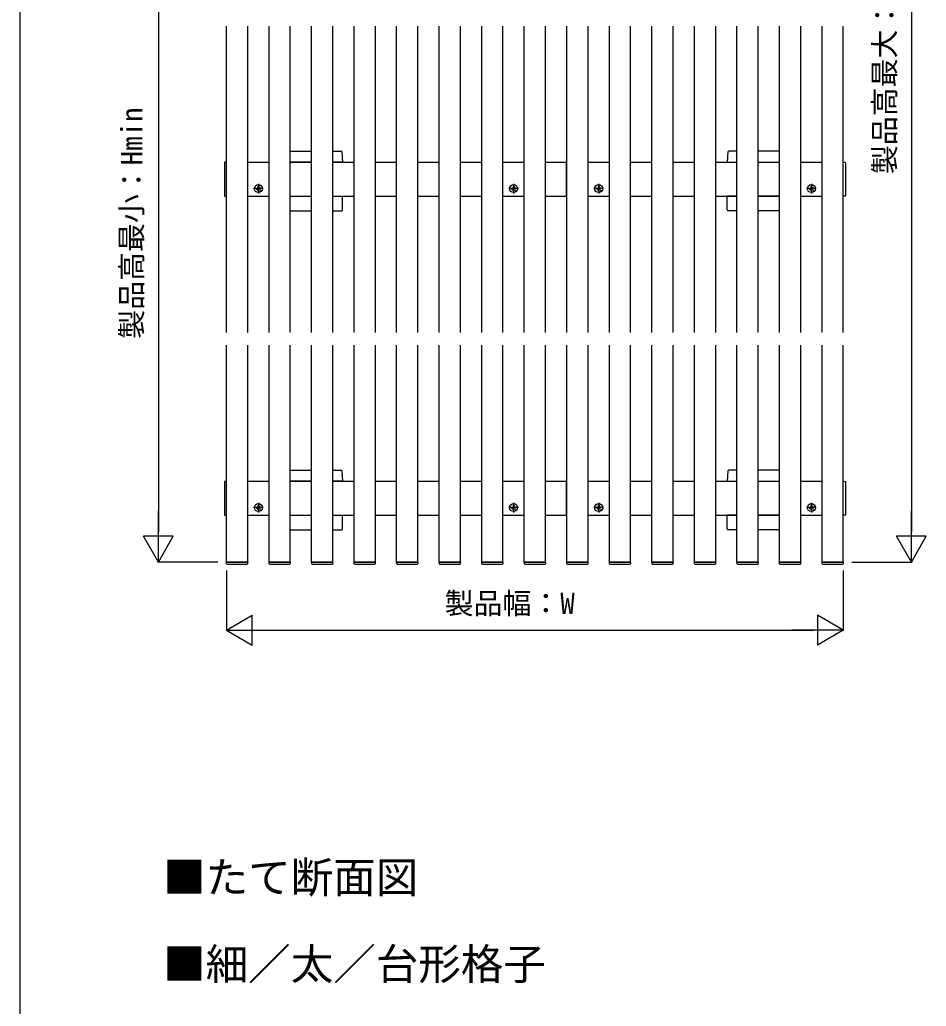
# Model space of a CAD drawing. Units: millimetres, scale not verified. Extents: x -1750 to 1750, y -2608 to 2592.
# Drawn here: x -1750 to -684, y -51 to 1108 of the extents above; entities that cross this region are included whole.
import ezdxf
from ezdxf.enums import TextEntityAlignment as Align

# ---------------------------------------------------------------- set-up
doc = ezdxf.new("R2010")
doc.units = ezdxf.units.MM
doc.header["$LTSCALE"] = 14
for name, color, linetype in [('0-1_USER1', 3, 'Continuous'), ('0-3_YKK_12', 2, 'Continuous'), ('0-4_YKK_13', 4, 'Continuous'), ('0-5_YKK_D', 6, 'Continuous'), ('0-6_YKK_ZWAK', 7, 'Continuous')]:
    doc.layers.add(name, color=color, linetype=linetype)
doc.styles.add('ＭＳ ゴシック', font='')
doc.styles.get('ＭＳ ゴシック').set_extended_font_data('MS Gothic')

msp = doc.modelspace()

# ---------------------------------------------------------------- linework, layer by layer
at = {"layer": '0-3_YKK_12'}
for p, q in [((-1507, 741), (-1507, 1101)), ((-1482, 741), (-1482, 1101)), ((-1457, 741), (-1457, 1101)), ((-1432, 741), (-1432, 1101)), ((-1407, 741), (-1407, 1101)), ((-1382, 741), (-1382, 1101)), ((-1357, 741), (-1357, 1101)), ((-1332, 741), (-1332, 1101)), ((-1307, 741), (-1307, 1101)), ((-1282, 741), (-1282, 1101)), ((-1257, 741), (-1257, 1101)), ((-1232, 741), (-1232, 1101)), ((-1207, 741), (-1207, 1101)), ((-1182, 741), (-1182, 1101)), ((-1157, 741), (-1157, 1101)), ((-1132, 741), (-1132, 1101)), ((-1107, 741), (-1107, 1101)), ((-1082, 741), (-1082, 1101)), ((-1057, 741), (-1057, 1101)), ((-1032, 741), (-1032, 1101)), ((-1007, 741), (-1007, 1101)), ((-982, 741), (-982, 1101)), ((-957, 741), (-957, 1101)), ((-932, 741), (-932, 1101)), ((-907, 741), (-907, 1101)), ((-882, 741), (-882, 1101)), ((-857, 741), (-857, 1101)), ((-832, 741), (-832, 1101)), ((-807, 741), (-807, 1101)), ((-782, 741), (-782, 1101)), ((-1482, 941), (-1457, 941)), ((-1432, 941), (-1407, 941)), ((-1382, 941), (-1357, 941)), ((-1332, 941), (-1307, 941)), ((-1282, 941), (-1257, 941)), ((-1232, 941), (-1207, 941)), ((-1182, 941), (-1157, 941)), ((-1132, 941), (-1107, 941)), ((-1107.6, 941), (-1107.6, 901)), ((-1082, 941), (-1057, 941)), ((-1032, 941), (-1007, 941)), ((-982, 941), (-957, 941)), ((-932, 941), (-907, 941)), ((-882, 941), (-857, 941)), ((-832, 941), (-807, 941)), ((-1482, 901), (-1457, 901)), ((-1432, 901), (-1407, 901)), ((-1382, 901), (-1357, 901)), ((-1332, 901), (-1307, 901)), ((-1282, 901), (-1257, 901)), ((-1232, 901), (-1207, 901)), ((-1182, 901), (-1157, 901)), ((-1132, 901), (-1107, 901)), ((-1082, 901), (-1057, 901)), ((-1032, 901), (-1007, 901)), ((-982, 901), (-957, 901)), ((-932, 901), (-907, 901)), ((-882, 901), (-857, 901)), ((-832, 901), (-807, 901)), ((-1507, 471), (-1507, 726)), ((-1457, 471), (-1457, 726)), ((-1407, 471), (-1407, 726)), ((-1357, 471), (-1357, 726)), ((-1307, 471), (-1307, 726)), ((-1257, 471), (-1257, 726)), ((-1207, 471), (-1207, 726)), ((-1157, 471), (-1157, 726)), ((-1107, 471), (-1107, 726)), ((-1057, 471), (-1057, 726)), ((-1007, 471), (-1007, 726)), ((-957, 471), (-957, 726)), ((-907, 471), (-907, 726)), ((-857, 471), (-857, 726)), ((-807, 471), (-807, 726)), ((-1482, 566), (-1457, 566)), ((-1432, 566), (-1407, 566)), ((-1382, 566), (-1357, 566)), ((-1332, 566), (-1307, 566)), ((-1282, 566), (-1257, 566)), ((-1232, 566), (-1207, 566)), ((-1182, 566), (-1157, 566)), ((-1132, 566), (-1107, 566)), ((-1107.6, 566), (-1107.6, 526)), ((-1082, 566), (-1057, 566)), ((-1032, 566), (-1007, 566)), ((-982, 566), (-957, 566)), ((-932, 566), (-907, 566)), ((-882, 566), (-857, 566)), ((-832, 566), (-807, 566)), ((-1482, 526), (-1457, 526)), ((-1432, 526), (-1407, 526)), ((-1382, 526), (-1357, 526)), ((-1332, 526), (-1307, 526)), ((-1282, 526), (-1257, 526)), ((-1232, 526), (-1207, 526)), ((-1182, 526), (-1157, 526)), ((-1132, 526), (-1107, 526)), ((-1082, 526), (-1057, 526)), ((-1032, 526), (-1007, 526)), ((-982, 526), (-957, 526)), ((-932, 526), (-907, 526)), ((-882, 526), (-857, 526)), ((-832, 526), (-807, 526))]:
    msp.add_line(p, q, dxfattribs=at)
for points in [[(-1507, 471), (-1482, 471), (-1482, 726)], [(-1457, 471), (-1432, 471), (-1432, 726)], [(-1407, 471), (-1382, 471), (-1382, 726)], [(-1357, 471), (-1332, 471), (-1332, 726)], [(-1307, 471), (-1282, 471), (-1282, 726)], [(-1257, 471), (-1232, 471), (-1232, 726)], [(-1207, 471), (-1182, 471), (-1182, 726)], [(-1157, 471), (-1132, 471), (-1132, 726)], [(-1107, 471), (-1082, 471), (-1082, 726)], [(-1057, 471), (-1032, 471), (-1032, 726)], [(-1007, 471), (-982, 471), (-982, 726)], [(-957, 471), (-932, 471), (-932, 726)], [(-907, 471), (-882, 471), (-882, 726)], [(-857, 471), (-832, 471), (-832, 726)], [(-807, 471), (-782, 471), (-782, 726)]]:
    msp.add_lwpolyline(points, dxfattribs=at)
at = {"layer": '0-4_YKK_13'}
for p, q in [((-1432, 954), (-1407, 954)), ((-1382, 954), (-1372.24, 954)), ((-1371.24, 953.06), (-1370.5, 941)), ((-917.76, 953.06), (-918.5, 941)), ((-907, 954), (-916.76, 954)), ((-857, 954), (-882, 954)), ((-1509.5, 940.38), (-1509.5, 901.62)), ((-1507, 941), (-1509.03, 940.88)), ((-1507, 940.5), (-1507, 941)), ((-1407, 941), (-1432, 941)), ((-1370.5, 941), (-1382, 941)), ((-918.5, 941), (-907, 941)), ((-882, 941), (-857, 941)), ((-782, 941), (-779.97, 940.88)), ((-782, 940.5), (-782, 941)), ((-779.5, 940.38), (-779.5, 901.62)), ((-1463.77, 910), (-1475.23, 910)), ((-1471.88, 910.59), (-1470.84, 910.61)), ((-1471.87, 909.41), (-1470.84, 909.39)), ((-1470.84, 910.61), (-1470.23, 910.73)), ((-1470.84, 909.39), (-1470.23, 909.27)), ((-1470.11, 911.34), (-1470.23, 910.73)), ((-1470.11, 908.66), (-1470.23, 909.27)), ((-1470.09, 912.38), (-1470.11, 911.34)), ((-1470.09, 907.62), (-1470.11, 908.66)), ((-1469.5, 915.73), (-1469.5, 904.26)), ((-1468.91, 912.38), (-1468.89, 911.34)), ((-1468.91, 907.62), (-1468.89, 908.66)), ((-1468.89, 911.34), (-1468.77, 910.73)), ((-1468.89, 908.66), (-1468.77, 909.27)), ((-1468.16, 910.61), (-1468.77, 910.73)), ((-1468.16, 909.39), (-1468.77, 909.27)), ((-1467.12, 910.59), (-1468.16, 910.61)), ((-1467.12, 909.41), (-1468.16, 909.39)), ((-1163.82, 910), (-1175.29, 910)), ((-1171.93, 910.59), (-1170.9, 910.61)), ((-1171.93, 909.41), (-1170.9, 909.39)), ((-1170.9, 910.61), (-1170.29, 910.73)), ((-1170.9, 909.39), (-1170.29, 909.27)), ((-1170.17, 911.34), (-1170.29, 910.73)), ((-1170.17, 908.66), (-1170.29, 909.27)), ((-1170.15, 912.38), (-1170.17, 911.34)), ((-1170.15, 907.62), (-1170.17, 908.66)), ((-1169.56, 915.73), (-1169.56, 904.26)), ((-1168.96, 912.38), (-1168.95, 911.34)), ((-1168.96, 907.62), (-1168.95, 908.66)), ((-1168.95, 911.34), (-1168.83, 910.73)), ((-1168.95, 908.66), (-1168.83, 909.27)), ((-1168.22, 910.61), (-1168.83, 910.73)), ((-1168.22, 909.39), (-1168.83, 909.27)), ((-1167.18, 910.59), (-1168.22, 910.61)), ((-1167.18, 909.41), (-1168.22, 909.39)), ((-1063.76, 910), (-1075.23, 910)), ((-1071.88, 910.59), (-1070.84, 910.61)), ((-1071.87, 909.41), (-1070.84, 909.39)), ((-1070.84, 910.61), (-1070.23, 910.73)), ((-1070.84, 909.39), (-1070.23, 909.27)), ((-1070.11, 911.34), (-1070.23, 910.73)), ((-1070.11, 908.66), (-1070.23, 909.27)), ((-1070.09, 912.38), (-1070.11, 911.34)), ((-1070.09, 907.62), (-1070.11, 908.66)), ((-1069.5, 915.73), (-1069.5, 904.26)), ((-1068.91, 912.38), (-1068.89, 911.34)), ((-1068.91, 907.62), (-1068.89, 908.66)), ((-1068.89, 911.34), (-1068.77, 910.73)), ((-1068.89, 908.66), (-1068.77, 909.27)), ((-1068.16, 910.61), (-1068.77, 910.73)), ((-1068.16, 909.39), (-1068.77, 909.27)), ((-1067.12, 910.59), (-1068.16, 910.61)), ((-1067.12, 909.41), (-1068.16, 909.39)), ((-813.76, 910), (-825.23, 910)), ((-821.88, 910.59), (-820.84, 910.61)), ((-821.87, 909.41), (-820.84, 909.39)), ((-820.84, 910.61), (-820.23, 910.73)), ((-820.84, 909.39), (-820.23, 909.27)), ((-820.11, 911.34), (-820.23, 910.73)), ((-820.11, 908.66), (-820.23, 909.27)), ((-820.09, 912.38), (-820.11, 911.34)), ((-820.09, 907.62), (-820.11, 908.66)), ((-819.5, 915.73), (-819.5, 904.26)), ((-818.91, 912.38), (-818.89, 911.34)), ((-818.91, 907.62), (-818.89, 908.66)), ((-818.89, 911.34), (-818.77, 910.73)), ((-818.89, 908.66), (-818.77, 909.27)), ((-818.16, 910.61), (-818.77, 910.73)), ((-818.16, 909.39), (-818.77, 909.27)), ((-817.12, 910.59), (-818.16, 910.61)), ((-817.12, 909.41), (-818.16, 909.39)), ((-1432, 901), (-1407, 901)), ((-1382, 901), (-1370.5, 901)), ((-1370.5, 885), (-1370.5, 901)), ((-918.5, 885), (-918.5, 901)), ((-907, 901), (-918.5, 901)), ((-857, 901), (-882, 901)), ((-1432, 884), (-1407, 884)), ((-1382, 884), (-1371.5, 884)), ((-907, 884), (-917.5, 884)), ((-857, 884), (-882, 884)), ((-1432, 579), (-1407, 579)), ((-1382, 579), (-1372.24, 579)), ((-1371.24, 578.06), (-1370.5, 566)), ((-917.76, 578.06), (-918.5, 566)), ((-907, 579), (-916.76, 579)), ((-857, 579), (-882, 579)), ((-1509.5, 565.38), (-1509.5, 526.62)), ((-1507, 566), (-1509.03, 565.88)), ((-1507, 565.5), (-1507, 566)), ((-1407, 566), (-1432, 566)), ((-1370.5, 566), (-1382, 566)), ((-918.5, 566), (-907, 566)), ((-882, 566), (-857, 566)), ((-782, 566), (-779.97, 565.88)), ((-782, 565.5), (-782, 566)), ((-779.5, 565.38), (-779.5, 526.62)), ((-1463.77, 535), (-1475.23, 535)), ((-1471.88, 535.59), (-1470.84, 535.61)), ((-1471.87, 534.41), (-1470.84, 534.39)), ((-1470.84, 535.61), (-1470.23, 535.73)), ((-1470.84, 534.39), (-1470.23, 534.27)), ((-1470.11, 536.34), (-1470.23, 535.73)), ((-1470.11, 533.66), (-1470.23, 534.27)), ((-1470.09, 537.38), (-1470.11, 536.34)), ((-1470.09, 532.62), (-1470.11, 533.66)), ((-1469.5, 540.73), (-1469.5, 529.26)), ((-1468.91, 537.38), (-1468.89, 536.34)), ((-1468.91, 532.62), (-1468.89, 533.66)), ((-1468.89, 536.34), (-1468.77, 535.73)), ((-1468.89, 533.66), (-1468.77, 534.27)), ((-1468.16, 535.61), (-1468.77, 535.73)), ((-1468.16, 534.39), (-1468.77, 534.27)), ((-1467.12, 535.59), (-1468.16, 535.61)), ((-1467.12, 534.41), (-1468.16, 534.39)), ((-1163.82, 535), (-1175.29, 535)), ((-1171.93, 535.59), (-1170.9, 535.61)), ((-1171.93, 534.41), (-1170.9, 534.39)), ((-1170.9, 535.61), (-1170.29, 535.73)), ((-1170.9, 534.39), (-1170.29, 534.27)), ((-1170.17, 536.34), (-1170.29, 535.73)), ((-1170.17, 533.66), (-1170.29, 534.27)), ((-1170.15, 537.38), (-1170.17, 536.34)), ((-1170.15, 532.62), (-1170.17, 533.66)), ((-1169.56, 540.73), (-1169.56, 529.26)), ((-1168.96, 537.38), (-1168.95, 536.34)), ((-1168.96, 532.62), (-1168.95, 533.66)), ((-1168.95, 536.34), (-1168.83, 535.73)), ((-1168.95, 533.66), (-1168.83, 534.27)), ((-1168.22, 535.61), (-1168.83, 535.73)), ((-1168.22, 534.39), (-1168.83, 534.27)), ((-1167.18, 535.59), (-1168.22, 535.61)), ((-1167.18, 534.41), (-1168.22, 534.39)), ((-1063.76, 535), (-1075.23, 535)), ((-1071.88, 535.59), (-1070.84, 535.61)), ((-1071.87, 534.41), (-1070.84, 534.39)), ((-1070.84, 535.61), (-1070.23, 535.73)), ((-1070.84, 534.39), (-1070.23, 534.27)), ((-1070.11, 536.34), (-1070.23, 535.73)), ((-1070.11, 533.66), (-1070.23, 534.27)), ((-1070.09, 537.38), (-1070.11, 536.34)), ((-1070.09, 532.62), (-1070.11, 533.66)), ((-1069.5, 540.73), (-1069.5, 529.26)), ((-1068.91, 537.38), (-1068.89, 536.34)), ((-1068.91, 532.62), (-1068.89, 533.66)), ((-1068.89, 536.34), (-1068.77, 535.73)), ((-1068.89, 533.66), (-1068.77, 534.27)), ((-1068.16, 535.61), (-1068.77, 535.73)), ((-1068.16, 534.39), (-1068.77, 534.27)), ((-1067.12, 535.59), (-1068.16, 535.61)), ((-1067.12, 534.41), (-1068.16, 534.39)), ((-813.76, 535), (-825.23, 535)), ((-821.88, 535.59), (-820.84, 535.61)), ((-821.87, 534.41), (-820.84, 534.39)), ((-820.84, 535.61), (-820.23, 535.73)), ((-820.84, 534.39), (-820.23, 534.27)), ((-820.11, 536.34), (-820.23, 535.73)), ((-820.11, 533.66), (-820.23, 534.27)), ((-820.09, 537.38), (-820.11, 536.34)), ((-820.09, 532.62), (-820.11, 533.66)), ((-819.5, 540.73), (-819.5, 529.26)), ((-818.91, 537.38), (-818.89, 536.34)), ((-818.91, 532.62), (-818.89, 533.66)), ((-818.89, 536.34), (-818.77, 535.73)), ((-818.89, 533.66), (-818.77, 534.27)), ((-818.16, 535.61), (-818.77, 535.73)), ((-818.16, 534.39), (-818.77, 534.27)), ((-817.12, 535.59), (-818.16, 535.61)), ((-817.12, 534.41), (-818.16, 534.39)), ((-1432, 526), (-1407, 526)), ((-1382, 526), (-1370.5, 526)), ((-1370.5, 510), (-1370.5, 526)), ((-918.5, 510), (-918.5, 526)), ((-907, 526), (-918.5, 526)), ((-857, 526), (-882, 526)), ((-1432, 509), (-1407, 509)), ((-1382, 509), (-1371.5, 509)), ((-907, 509), (-917.5, 509)), ((-857, 509), (-882, 509)), ((-1482.3, 471), (-1506.7, 471)), ((-1506.21, 468.5), (-1482.79, 468.5)), ((-1481.7, 471), (-1482.3, 471)), ((-1481.8, 469.44), (-1481.7, 471)), ((-1432.3, 471), (-1456.7, 471)), ((-1456.21, 468.5), (-1432.79, 468.5)), ((-1431.7, 471), (-1432.3, 471)), ((-1431.8, 469.44), (-1431.7, 471)), ((-1382.3, 471), (-1406.7, 471)), ((-1406.21, 468.5), (-1382.79, 468.5)), ((-1381.7, 471), (-1382.3, 471)), ((-1381.8, 469.44), (-1381.7, 471)), ((-1332.3, 471), (-1356.7, 471)), ((-1356.21, 468.5), (-1332.79, 468.5)), ((-1331.7, 471), (-1332.3, 471)), ((-1331.8, 469.44), (-1331.7, 471)), ((-1282.3, 471), (-1306.7, 471)), ((-1306.21, 468.5), (-1282.79, 468.5)), ((-1281.7, 471), (-1282.3, 471)), ((-1281.8, 469.44), (-1281.7, 471)), ((-1232.3, 471), (-1256.7, 471)), ((-1256.21, 468.5), (-1232.79, 468.5)), ((-1231.7, 471), (-1232.3, 471)), ((-1231.8, 469.44), (-1231.7, 471)), ((-1182.3, 471), (-1206.7, 471)), ((-1206.21, 468.5), (-1182.79, 468.5)), ((-1181.7, 471), (-1182.3, 471)), ((-1181.8, 469.44), (-1181.7, 471)), ((-1132.3, 471), (-1156.7, 471)), ((-1156.21, 468.5), (-1132.79, 468.5)), ((-1131.7, 471), (-1132.3, 471)), ((-1131.8, 469.44), (-1131.7, 471)), ((-1082.3, 471), (-1106.7, 471)), ((-1106.21, 468.5), (-1082.79, 468.5)), ((-1081.7, 471), (-1082.3, 471)), ((-1081.8, 469.44), (-1081.7, 471)), ((-1032.3, 471), (-1056.7, 471)), ((-1056.21, 468.5), (-1032.79, 468.5)), ((-1031.7, 471), (-1032.3, 471)), ((-1031.8, 469.44), (-1031.7, 471)), ((-982.3, 471), (-1006.7, 471)), ((-1006.21, 468.5), (-982.79, 468.5)), ((-981.7, 471), (-982.3, 471)), ((-981.8, 469.44), (-981.7, 471)), ((-932.3, 471), (-956.7, 471)), ((-956.21, 468.5), (-932.79, 468.5)), ((-931.7, 471), (-932.3, 471)), ((-931.8, 469.44), (-931.7, 471)), ((-882.3, 471), (-906.7, 471)), ((-906.21, 468.5), (-882.79, 468.5)), ((-881.7, 471), (-882.3, 471)), ((-881.8, 469.44), (-881.7, 471)), ((-832.3, 471), (-856.7, 471)), ((-856.21, 468.5), (-832.79, 468.5)), ((-831.7, 471), (-832.3, 471)), ((-831.8, 469.44), (-831.7, 471)), ((-782.3, 471), (-806.7, 471)), ((-806.21, 468.5), (-782.79, 468.5)), ((-781.7, 471), (-782.3, 471)), ((-781.8, 469.44), (-781.7, 471))]:
    msp.add_line(p, q, dxfattribs=at)
for points in [[(-1509.03, 901.12), (-1507, 901), (-1507, 901.5), (-1507, 940.5)], [(-779.97, 901.12), (-782, 901), (-782, 901.5), (-782, 940.5)], [(-1509.03, 526.12), (-1507, 526), (-1507, 526.5), (-1507, 565.5)], [(-779.97, 526.12), (-782, 526), (-782, 526.5), (-782, 565.5)], [(-1506.7, 471), (-1507.3, 471), (-1507.2, 469.44)], [(-1456.7, 471), (-1457.3, 471), (-1457.2, 469.44)], [(-1406.7, 471), (-1407.3, 471), (-1407.2, 469.44)], [(-1356.7, 471), (-1357.3, 471), (-1357.2, 469.44)], [(-1306.7, 471), (-1307.3, 471), (-1307.2, 469.44)], [(-1256.7, 471), (-1257.3, 471), (-1257.2, 469.44)], [(-1206.7, 471), (-1207.3, 471), (-1207.2, 469.44)], [(-1156.7, 471), (-1157.3, 471), (-1157.2, 469.44)], [(-1106.7, 471), (-1107.3, 471), (-1107.2, 469.44)], [(-1056.7, 471), (-1057.3, 471), (-1057.2, 469.44)], [(-1006.7, 471), (-1007.3, 471), (-1007.2, 469.44)], [(-956.7, 471), (-957.3, 471), (-957.2, 469.44)], [(-906.7, 471), (-907.3, 471), (-907.2, 469.44)], [(-856.7, 471), (-857.3, 471), (-857.2, 469.44)], [(-806.7, 471), (-807.3, 471), (-807.2, 469.44)]]:
    msp.add_lwpolyline(points, dxfattribs=at)
for centre, radius in [((-1469.5, 910), 4.74), ((-1466.86, 907.36), 0.3), ((-1169.56, 910), 4.74), ((-1166.92, 907.36), 0.3), ((-1069.5, 910), 4.74), ((-1066.86, 907.36), 0.3), ((-819.5, 910), 4.74), ((-816.86, 907.36), 0.3), ((-1469.5, 535), 4.74), ((-1169.56, 535), 4.74), ((-1069.5, 535), 4.74), ((-819.5, 535), 4.74), ((-1466.86, 532.36), 0.3), ((-1166.92, 532.36), 0.3), ((-1066.86, 532.36), 0.3), ((-816.86, 532.36), 0.3)]:
    msp.add_circle(centre, radius, dxfattribs=at)
for centre, radius, start, end in [((-1372.24, 953), 1, 3.5, 90), ((-916.76, 953), 1, 90, 176.5), ((-1509, 940.38), 0.5, 93.5, 180), ((-780, 940.38), 0.5, 0, 86.5), ((-1469.5, 910), 2.45, 165.9892, 194.0108), ((-1469.5, 910), 2.45, 75.9892, 104.0108), ((-1469.5, 910), 2.45, 255.9892, 284.0108), ((-1469.5, 910), 2.45, 345.9892, 14.0108), ((-1169.56, 910), 2.45, 165.9892, 194.0108), ((-1169.56, 910), 2.45, 75.9892, 104.0108), ((-1169.56, 910), 2.45, 255.9892, 284.0108), ((-1169.56, 910), 2.45, 345.9892, 14.0108), ((-1069.5, 910), 2.45, 165.9892, 194.0108), ((-1069.5, 910), 2.45, 75.9892, 104.0108), ((-1069.5, 910), 2.45, 255.9892, 284.0108), ((-1069.5, 910), 2.45, 345.9892, 14.0108), ((-819.5, 910), 2.45, 165.9892, 194.0108), ((-819.5, 910), 2.45, 75.9892, 104.0108), ((-819.5, 910), 2.45, 255.9892, 284.0108), ((-819.5, 910), 2.45, 345.9892, 14.0108), ((-1509, 901.62), 0.5, 180, 266.5), ((-780, 901.62), 0.5, 273.5, 0), ((-1371.5, 885), 1, 270, 0), ((-917.5, 885), 1, 180, 270), ((-1372.24, 578), 1, 3.5, 90), ((-916.76, 578), 1, 90, 176.5), ((-1509, 565.38), 0.5, 93.5, 180), ((-780, 565.38), 0.5, 0, 86.5), ((-1469.5, 535), 2.45, 165.9892, 194.0108), ((-1469.5, 535), 2.45, 75.9892, 104.0108), ((-1469.5, 535), 2.45, 345.9892, 14.0108), ((-1169.56, 535), 2.45, 165.9892, 194.0108), ((-1169.56, 535), 2.45, 75.9892, 104.0108), ((-1169.56, 535), 2.45, 345.9892, 14.0108), ((-1069.5, 535), 2.45, 165.9892, 194.0108), ((-1069.5, 535), 2.45, 75.9892, 104.0108), ((-1069.5, 535), 2.45, 345.9892, 14.0108), ((-819.5, 535), 2.45, 165.9892, 194.0108), ((-819.5, 535), 2.45, 75.9892, 104.0108), ((-819.5, 535), 2.45, 345.9892, 14.0108), ((-1509, 526.62), 0.5, 180, 266.5), ((-1469.5, 535), 2.45, 255.9892, 284.0108), ((-1169.56, 535), 2.45, 255.9892, 284.0108), ((-1069.5, 535), 2.45, 255.9892, 284.0108), ((-819.5, 535), 2.45, 255.9892, 284.0108), ((-780, 526.62), 0.5, 273.5, 0), ((-1371.5, 510), 1, 270, 0), ((-917.5, 510), 1, 180, 270), ((-1506.21, 469.5), 1, 183.5, 270), ((-1482.79, 469.5), 1, 270, 356.5), ((-1456.21, 469.5), 1, 183.5, 270), ((-1432.79, 469.5), 1, 270, 356.5), ((-1406.21, 469.5), 1, 183.5, 270), ((-1382.79, 469.5), 1, 270, 356.5), ((-1356.21, 469.5), 1, 183.5, 270), ((-1332.79, 469.5), 1, 270, 356.5), ((-1306.21, 469.5), 1, 183.5, 270), ((-1282.79, 469.5), 1, 270, 356.5), ((-1256.21, 469.5), 1, 183.5, 270), ((-1232.79, 469.5), 1, 270, 356.5), ((-1206.21, 469.5), 1, 183.5, 270), ((-1182.79, 469.5), 1, 270, 356.5), ((-1156.21, 469.5), 1, 183.5, 270), ((-1132.79, 469.5), 1, 270, 356.5), ((-1106.21, 469.5), 1, 183.5, 270), ((-1082.79, 469.5), 1, 270, 356.5), ((-1056.21, 469.5), 1, 183.5, 270), ((-1032.79, 469.5), 1, 270, 356.5), ((-1006.21, 469.5), 1, 183.5, 270), ((-982.79, 469.5), 1, 270, 356.5), ((-956.21, 469.5), 1, 183.5, 270), ((-932.79, 469.5), 1, 270, 356.5), ((-906.21, 469.5), 1, 183.5, 270), ((-882.79, 469.5), 1, 270, 356.5), ((-856.21, 469.5), 1, 183.5, 270), ((-832.79, 469.5), 1, 270, 356.5), ((-806.21, 469.5), 1, 183.5, 270), ((-782.79, 469.5), 1, 270, 356.5)]:
    msp.add_arc(centre, radius, start, end, dxfattribs=at)
at = {"layer": '0-5_YKK_D'}
for p, q in [((-702, 1736), (-702, 506)), ((-1587, 1336), (-1587, 506)), ((-1587, 471), (-1587, 531.62)), ((-702, 471), (-702, 531.62)), ((-1587, 471), (-1604.5, 501.31)), ((-1569.5, 501.31), (-1604.5, 501.31)), ((-1587, 471), (-1569.5, 501.31)), ((-702, 471), (-719.5, 501.31)), ((-684.5, 501.31), (-719.5, 501.31)), ((-702, 471), (-684.5, 501.31)), ((-1517, 471), (-1588, 471)), ((-772, 471), (-701, 471)), ((-1507, 461), (-1507, 390)), ((-782, 461), (-782, 390)), ((-1507, 391), (-1476.69, 408.5)), ((-1476.69, 373.5), (-1476.69, 408.5)), ((-782, 391), (-812.31, 408.5)), ((-812.31, 408.5), (-812.31, 373.5)), ((-1507, 391), (-1476.69, 373.5)), ((-1507, 391), (-1446.38, 391)), ((-1472, 391), (-817, 391)), ((-782, 391), (-842.62, 391)), ((-782, 391), (-812.31, 373.5))]:
    msp.add_line(p, q, dxfattribs=at)
at = {"layer": '0-6_YKK_ZWAK'}
msp.add_line((-1750, 2491.5), (-1750, -2608.5), dxfattribs=at)

# ---------------------------------------------------------------- texts
at = {"layer": '0-1_USER1', "style": 'ＭＳ ゴシック'}
for s, p in [('■たて断面図', (-1581.51, 71.11)), ('■細／太／台形格子', (-1581.51, -30.87))]:
    msp.add_text(s, height=36.66, dxfattribs=at).set_placement(p, align=Align.BOTTOM_LEFT)
at = {"layer": '0-5_YKK_D', "style": 'ＭＳ ゴシック'}
for s, p in [('製品高最大：Hmax', (-713.6, 926.95)), ('製品高最小：Hmin', (-1598.6, 733.42))]:
    msp.add_text(s, height=24.93, rotation=90, dxfattribs=at).set_placement(p, align=Align.BOTTOM_LEFT)
msp.add_text('製品幅：W', height=24.93, dxfattribs=at).set_placement((-1250.65, 402.6), align=Align.BOTTOM_LEFT)

doc.saveas('drawing.dxf')
